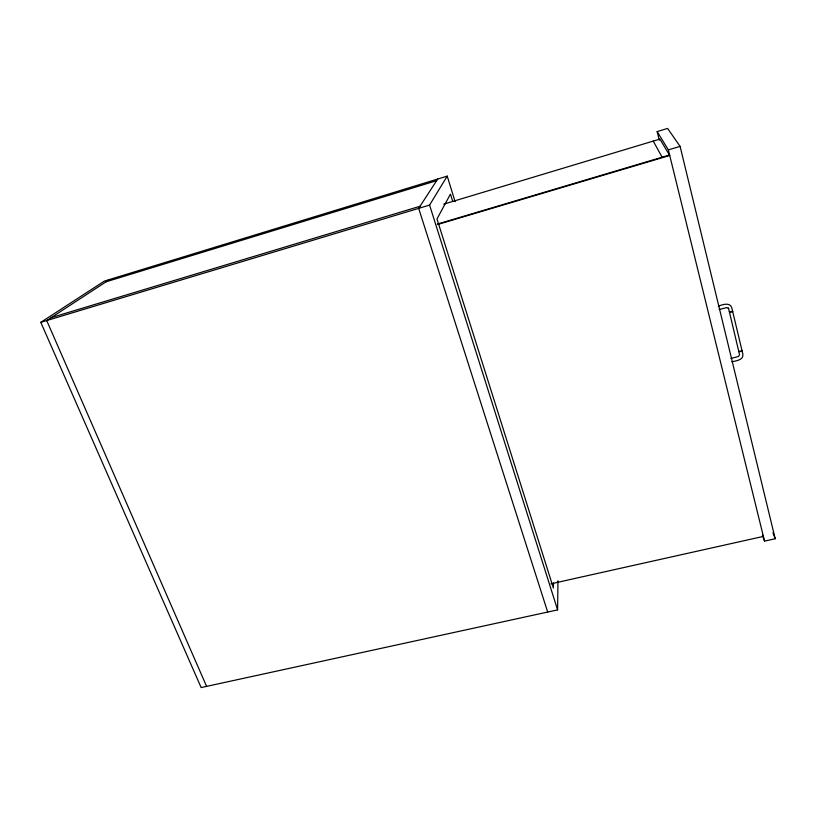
<?xml version="1.0" encoding="UTF-8"?>
<svg xmlns="http://www.w3.org/2000/svg" width="816" height="816" viewBox="0 0 816 816"><rect width="100%" height="100%" fill="white"/><g stroke="black" fill="none" stroke-linecap="round" stroke-linejoin="round"><path stroke-width="1.22" d="M455.114 201.685L447.219 176.123L104.397 281.081L40.8 322.34L201.144 687.572L557.593 609.889L557.96 580.788M553.493 583.032L553.391 588.03L436.978 218.943L450.442 194.116L452.696 201.399M40.8 322.34L429.573 205.081L447.219 176.123M437.692 179.03L418.669 208.376L547.679 612.051M109.66 279.47L46.706 320.566L206.601 686.378M741.826 350.36L742.081 350.89L740.683 351.553L738.755 351.155M742.081 350.89L739.031 351.676M732.656 311.416L729.31 311.763L731.238 312.069L732.656 311.416L732.411 310.937M106.111 281.785L436.642 180.662M659.297 140.23L657.155 131.58L667.59 128.428L680.095 146.37L775.2 538.744L764.541 541.11L762.419 535.133M51.204 317.628L420.046 206.254M443.71 204.153L659.899 139.087L669.732 155.479L437.733 224.471M657.155 131.58L668.355 149.879L680.095 146.37M437.294 224.104L669.467 155.03M718.345 306.194C722.333 304.592 730.208 301.889 731.85 308.04L742.866 354.185C743.764 360.111 735.879 360.896 731.932 361.753M719.192 309.529L726.862 307.561L728.596 308.489L739.582 354.827L738.49 356.459L730.952 358.469M550.973 583.807L763.388 536.408M653.228 141.097L662.113 157.223M772.956 532.777L775.2 538.744M429.573 205.081L557.593 609.889M668.355 149.879L764.541 541.11M728.596 308.489L728.351 308.02L728.576 308.57"/></g></svg>
